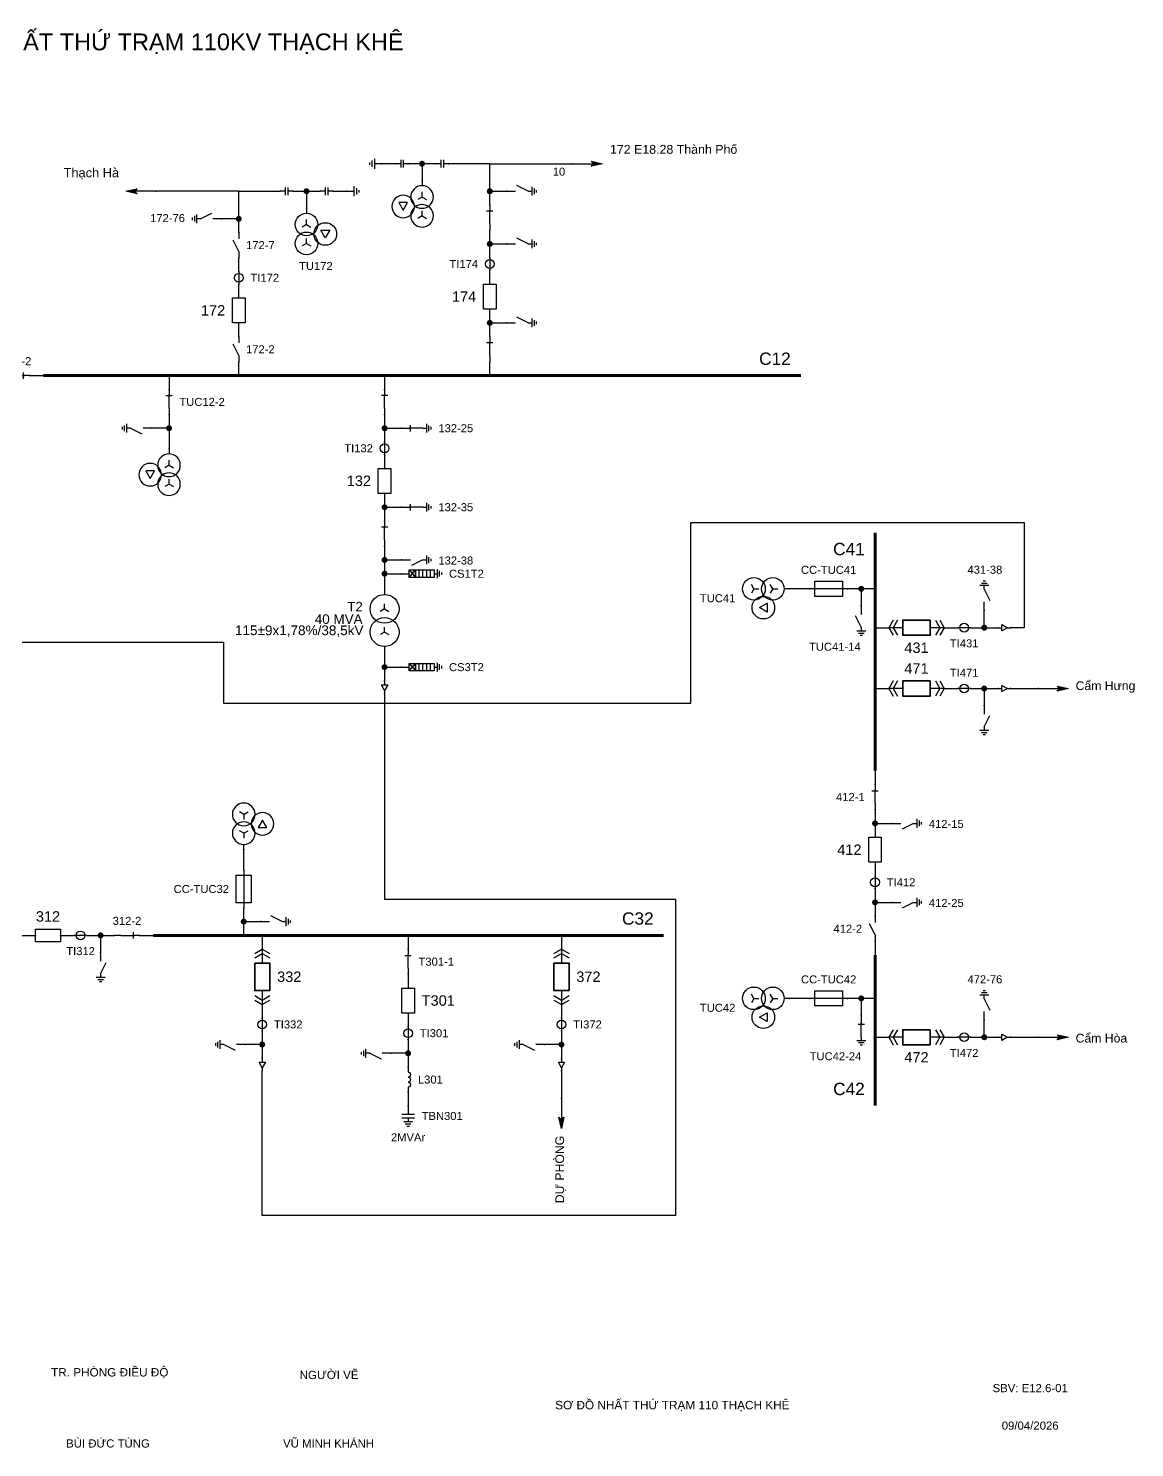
# Model space of a CAD drawing. Header units: millimetres. Extents: x -384 to 411, y 7 to 290.
# Drawn here: x 190.7 to 410.8, y 7.2 to 289.9 of the extents above; entities that cross this region are included whole.
import ezdxf

# ---------------------------------------------------------------- set-up
doc = ezdxf.new("R2010")
doc.units = ezdxf.units.MM
for name, color, linetype, lineweight in [('BUSBAR_110KV', 1, 'Continuous', 50), ('BUSBAR_22KV', 5, 'Continuous', 50), ('BUSBAR_35KV', 30, 'Continuous', 50), ('GROUND', 3, 'Continuous', 25), ('HV_110KV', 1, 'Continuous', 25), ('MV_22KV', 5, 'Continuous', 25), ('MV_35KV', 30, 'Continuous', 25)]:
    doc.layers.add(name, color=color, linetype=linetype, lineweight=lineweight)
doc.layers.add('SYM_PORTS', color=8, linetype='Continuous', plot=False)
doc.layers.add('TEXT', color=7, linetype='Continuous')
doc.styles.add('SLD_TEXT', font='arial.ttf')

# ---------------------------------------------------------------- blocks, each defined once
blk = doc.blocks.new('SYM_DISCONNECTOR_CLOSED')
at = {"lineweight": 25}
for points in [[(-0.625, 1.25), (0.625, 1.25)], [(0, 2.5), (0, 1.25)], [(0, -1.25), (0, 1.5)], [(0, -1.25), (0, -2.5)]]:
    blk.add_lwpolyline(points, dxfattribs=at)
at = {"layer": 'SYM_PORTS'}
for p in [(0, 2.5), (0, -2.5)]:
    blk.add_point(p, dxfattribs=at)
blk.add_attdef('DEVICE_CODE', (1.625, -0.5), '', height=2)
blk = doc.blocks.new('SYM_DISCONNECTOR_OPEN')
at = {"lineweight": 25}
for points in [[(0, -1.25), (-1.125, 1)], [(0, 2.5), (0, 1.25)], [(0, -1.25), (0, -2.5)]]:
    blk.add_lwpolyline(points, dxfattribs=at)
at = {"layer": 'SYM_PORTS'}
for p in [(0, 2.5), (0, -2.5)]:
    blk.add_point(p, dxfattribs=at)
blk.add_attdef('DEVICE_CODE', (1, -0.5), '', height=2)
blk = doc.blocks.new('SYM_CIRCUIT_BREAKER')
at = {"lineweight": 25}
blk.add_lwpolyline([(-1.25, 2.5), (1.25, 2.5), (1.25, -2.5), (-1.25, -2.5)], close=True, dxfattribs=at)
at = {"layer": 'SYM_PORTS'}
for p in [(0, 2.5), (0, -2.5)]:
    blk.add_point(p, dxfattribs=at)
blk.add_attdef('DEVICE_CODE', (2.25, -0.5), '', height=2)
at = {"flags": 1}
blk.add_attdef('RATING', (2.25, -3.5), '', height=2, dxfattribs=at)
blk = doc.blocks.new('SYM_CURRENT_TRANSFORMER')
at = {"lineweight": 25}
blk.add_lwpolyline([(0, 1.25), (0, -1.25)], dxfattribs=at)
blk.add_circle((0, 0), 0.875, dxfattribs=at)
at = {"layer": 'SYM_PORTS'}
for p in [(0, 1.25), (0, -1.25)]:
    blk.add_point(p, dxfattribs=at)
blk.add_attdef('DEVICE_CODE', (1.875, -1.75), '', height=2)
at = {"flags": 1}
blk.add_attdef('RATIO', (1.875, -4.75), '', height=2, dxfattribs=at)
blk = doc.blocks.new('SYM_EARTHING_SWITCH_OPEN')
at = {"lineweight": 25}
for points in [[(0, 3), (0, 1.25)], [(0, -1.25), (-1.125, 1)], [(-0.875, -2), (0.875, -2)], [(-0.5625, -2.4375), (0.5625, -2.4375)], [(0, -1.25), (0, -2)], [(-0.25, -2.875), (0.25, -2.875)]]:
    blk.add_lwpolyline(points, dxfattribs=at)
at = {"layer": 'SYM_PORTS'}
blk.add_point((0, 3), dxfattribs=at)
blk.add_attdef('DEVICE_CODE', (1.875, 0), '', height=2)
blk = doc.blocks.new('SYM_COUPLING_CAPACITOR')
at = {"lineweight": 25}
for points in [[(-0.75, 0.25), (0.75, 0.25)], [(0, 1.25), (0, 0.25)], [(-0.75, -0.25), (0.75, -0.25)], [(0, -0.25), (0, -1.25)]]:
    blk.add_lwpolyline(points, dxfattribs=at)
at = {"layer": 'SYM_PORTS'}
for p in [(0, 1.25), (0, -1.25)]:
    blk.add_point(p, dxfattribs=at)
blk.add_attdef('DEVICE_CODE', (1.75, -1.75), '', height=2)
blk = doc.blocks.new('SYM_VOLTAGE_TRANSFORMER')
at = {"lineweight": 25}
for points in [[(0, 4.625), (0, 3.625)], [(0, 1.375), (-0.8625, 0.875)], [(0, 1.375), (0, 2.375)], [(0, 1.375), (0.8625, 0.875)], [(0, -2.375), (-0.8625, -2.875)], [(0, -2.375), (0, -1.375)], [(0, -2.375), (0.8625, -2.875)]]:
    blk.add_lwpolyline(points, dxfattribs=at)
blk.add_lwpolyline([(2.875, 0.25), (4.625, 0.25), (3.75, -1.25)], close=True, dxfattribs=at)
for centre in [(0, 1.375), (3.75, -0.5), (0, -2.375)]:
    blk.add_circle(centre, 2.25, dxfattribs=at)
at = {"layer": 'SYM_PORTS'}
blk.add_point((0, 4.625), dxfattribs=at)
blk.add_attdef('DEVICE_CODE', (7, 1.625), '', height=2)
at = {"flags": 1}
blk.add_attdef('RATIO', (7, -1.375), '', height=2, dxfattribs=at)
blk = doc.blocks.new('SYM_GROUND_SYMBOL')
at = {"lineweight": 25}
for points in [[(0, 1.25), (0, -0.25)], [(-1, -0.25), (1, -0.25)], [(-0.625, -0.75), (0.625, -0.75)], [(-0.25, -1.25), (0.25, -1.25)]]:
    blk.add_lwpolyline(points, dxfattribs=at)
at = {"layer": 'SYM_PORTS'}
blk.add_point((0, 1.25), dxfattribs=at)
blk = doc.blocks.new('SYM_LINE_FEEDER_ARROW')
blk.add_hatch(color=7).paths.add_polyline_path([(0, -3), (-0.5, -0.75), (0, -1.25), (0.5, -0.75)])
at = {"lineweight": 25}
blk.add_lwpolyline([(0, 3), (0, -1.25)], dxfattribs=at)
blk.add_lwpolyline([(0, -3), (-0.5, -0.75), (0, -1.25), (0.5, -0.75)], close=True, dxfattribs=at)
at = {"layer": 'SYM_PORTS'}
blk.add_point((0, 3), dxfattribs=at)
blk.add_attdef('LINE_NAME', (1.5, 0), '', height=2)
blk = doc.blocks.new('SYM_EARTHING_SWITCH_CLOSED')
at = {"lineweight": 25}
for points in [[(0, 3), (0, 1.25)], [(-0.625, 1.25), (0.625, 1.25)], [(0, -1.25), (0, 1.5)], [(-0.875, -2), (0.875, -2)], [(-0.5625, -2.4375), (0.5625, -2.4375)], [(0, -1.25), (0, -2)], [(-0.25, -2.875), (0.25, -2.875)]]:
    blk.add_lwpolyline(points, dxfattribs=at)
at = {"layer": 'SYM_PORTS'}
blk.add_point((0, 3), dxfattribs=at)
blk.add_attdef('DEVICE_CODE', (1.875, 0), '', height=2)
blk = doc.blocks.new('SYM_SURGE_ARRESTER')
at = {"lineweight": 25}
for points in [[(0, 4), (0, 2.5)], [(-0.75, 2.5), (0.75, 1.25)], [(0.75, 2.5), (-0.75, 1.25)], [(-0.75, 0.5), (0.75, 0.5)], [(-0.75, -0.25), (0.75, -0.25)], [(-0.75, -1), (0.75, -1)], [(-0.75, -1.75), (0.75, -1.75)], [(0, -2.5), (0, -3.125)], [(-0.875, -3.125), (0.875, -3.125)], [(-0.5625, -3.5625), (0.5625, -3.5625)], [(-0.25, -4), (0.25, -4)]]:
    blk.add_lwpolyline(points, dxfattribs=at)
for points in [[(-0.75, 2.5), (0.75, 2.5), (0.75, 1.25), (-0.75, 1.25)], [(-0.75, 1.25), (0.75, 1.25), (0.75, -2.5), (-0.75, -2.5)]]:
    blk.add_lwpolyline(points, close=True, dxfattribs=at)
at = {"layer": 'SYM_PORTS'}
blk.add_point((0, 4), dxfattribs=at)
blk.add_attdef('DEVICE_CODE', (1.875, 1), '', height=2)
blk = doc.blocks.new('SYM_TRANSFORMER_2W')
at = {"lineweight": 25}
for points in [[(0, 2.3125), (0, 3.3125)], [(0, 2.3125), (-0.8625, 1.8125)], [(0, 2.3125), (0.8625, 1.8125)], [(0, -2.3125), (-0.8625, -2.8125)], [(0, -2.3125), (0, -1.3125)], [(0, -2.3125), (0.8625, -2.8125)]]:
    blk.add_lwpolyline(points, dxfattribs=at)
for centre in [(0, 2.3125), (0, -2.3125)]:
    blk.add_circle(centre, 2.875, dxfattribs=at)
at = {"layer": 'SYM_PORTS'}
for p in [(0, 5.1875), (0, -5.1875)]:
    blk.add_point(p, dxfattribs=at)
blk.add_attdef('DEVICE_CODE', (3.875, 2.1875), '', height=2)
at = {"flags": 1}
for tag, p in [('POWER', (3.875, -0.8125)), ('VOLTAGE_RATIO', (3.875, -3.8125))]:
    blk.add_attdef(tag, p, '', height=2, dxfattribs=at)
blk = doc.blocks.new('SYM_CABLE_TERMINATION')
at = {"lineweight": 25}
blk.add_lwpolyline([(-0.625, 0.5), (0.625, 0.5), (0, -0.625)], close=True, dxfattribs=at)
for points in [[(0, 1.25), (0, 0.5)], [(0, -0.625), (0, -1.25)]]:
    blk.add_lwpolyline(points, dxfattribs=at)
at = {"layer": 'SYM_PORTS'}
for p in [(0, 1.25), (0, -1.25)]:
    blk.add_point(p, dxfattribs=at)
blk = doc.blocks.new('SYM_DRAWOUT_BREAKER')
at = {"lineweight": 25}
for points in [[(-1.5, 4.625), (0, 5.5), (1.5, 4.625)], [(-1.5, 3.75), (0, 4.625), (1.5, 3.75)], [(0, 5.5), (0, 2.75)], [(0, -2.75), (0, -5.5)], [(-1.5, -3.75), (0, -4.625), (1.5, -3.75)], [(-1.5, -4.625), (0, -5.5), (1.5, -4.625)]]:
    blk.add_lwpolyline(points, dxfattribs=at)
at = {"lineweight": 35}
blk.add_lwpolyline([(-1.5, 2.75), (1.5, 2.75), (1.5, -2.75), (-1.5, -2.75)], close=True, dxfattribs=at)
at = {"layer": 'SYM_PORTS'}
for p in [(0, 5.5), (0, -5.5)]:
    blk.add_point(p, dxfattribs=at)
blk.add_attdef('DEVICE_CODE', (2.5, 2.5), '', height=2)
at = {"flags": 1}
blk.add_attdef('RATING', (2.5, -0.5), '', height=2, dxfattribs=at)
blk = doc.blocks.new('SYM_FUSE_DISCONNECTOR')
at = {"lineweight": 25}
blk.add_lwpolyline([(0, 3.75), (0, -3.75)], dxfattribs=at)
blk.add_lwpolyline([(-1.5, 2.75), (1.5, 2.75), (1.5, -2.75), (-1.5, -2.75)], close=True, dxfattribs=at)
at = {"layer": 'SYM_PORTS'}
for p in [(0, 3.75), (0, -3.75)]:
    blk.add_point(p, dxfattribs=at)
blk.add_attdef('DEVICE_CODE', (2.5, 0.75), '', height=2)
at = {"flags": 1}
blk.add_attdef('RATING', (2.5, -2.25), '', height=2, dxfattribs=at)
blk = doc.blocks.new('SYM_SHUNT_REACTOR')
at = {"lineweight": 25}
for points in [[(0, 2.5), (0, 1.5)], [(0, 1.5), (0.25, 1.4325), (0.4325, 1.25), (0.5, 1), (0.4325, 0.75), (0.25, 0.5675), (0, 0.5), (0.25, 0.4325), (0.4325, 0.25), (0.5, 0), (0.4325, -0.25), (0.25, -0.4325), (0, -0.5), (0.25, -0.5675), (0.4325, -0.75), (0.5, -1), (0.4325, -1.25), (0.25, -1.4325), (0, -1.5)], [(0, -1.5), (0, -2.5)]]:
    blk.add_lwpolyline(points, dxfattribs=at)
at = {"layer": 'SYM_PORTS'}
for p in [(0, 2.5), (0, -2.5)]:
    blk.add_point(p, dxfattribs=at)
blk.add_attdef('DEVICE_CODE', (1.5, -0.5), '', height=2)
at = {"flags": 1}
blk.add_attdef('RATING', (1.5, -3.5), '', height=2, dxfattribs=at)
blk = doc.blocks.new('SYM_SHUNT_CAPACITOR')
at = {"lineweight": 25}
for points in [[(-1.25, 0.375), (1.25, 0.375)], [(0, 2), (0, 0.375)], [(-1.25, -0.375), (1.25, -0.375)], [(-0.875, -1.125), (0.875, -1.125)], [(-0.5625, -1.5625), (0.5625, -1.5625)], [(-0.25, -2), (0.25, -2)], [(0, -0.375), (0, -1.125)]]:
    blk.add_lwpolyline(points, dxfattribs=at)
at = {"layer": 'SYM_PORTS'}
blk.add_point((0, 2), dxfattribs=at)
blk.add_attdef('DEVICE_CODE', (2.25, -1), '', height=2)
at = {"flags": 1}
blk.add_attdef('RATING', (2.25, -4), '', height=2, dxfattribs=at)

msp = doc.modelspace()

# ---------------------------------------------------------------- hatches: boundary and pattern name
at = {"layer": 'HV_110KV'}
h = msp.add_hatch(color=7, dxfattribs=at)
edge = h.paths.add_edge_path()
edge.add_arc((269.03, 262.95), 0.6, 0, 360)
h = msp.add_hatch(color=7, dxfattribs=at)
edge = h.paths.add_edge_path()
edge.add_arc((246.03, 257.46), 0.6, 0, 360)
h = msp.add_hatch(color=7, dxfattribs=at)
edge = h.paths.add_edge_path()
edge.add_arc((282.51, 257.46), 0.6, 0, 360)
h = msp.add_hatch(color=7, dxfattribs=at)
edge = h.paths.add_edge_path()
edge.add_arc((232.55, 251.97), 0.6, 0, 360)
h = msp.add_hatch(color=7, dxfattribs=at)
edge = h.paths.add_edge_path()
edge.add_arc((282.51, 246.97), 0.6, 0, 360)
h = msp.add_hatch(color=7, dxfattribs=at)
edge = h.paths.add_edge_path()
edge.add_arc((282.51, 231.24), 0.6, 0, 360)
h = msp.add_hatch(color=7, dxfattribs=at)
edge = h.paths.add_edge_path()
edge.add_arc((218.67, 210.26), 0.6, 0, 360)
h = msp.add_hatch(color=7, dxfattribs=at)
edge = h.paths.add_edge_path()
edge.add_arc((261.57, 210.26), 0.6, 0, 360)
h = msp.add_hatch(color=7, dxfattribs=at)
edge = h.paths.add_edge_path()
edge.add_arc((261.57, 194.52), 0.6, 0, 360)
h = msp.add_hatch(color=7, dxfattribs=at)
edge = h.paths.add_edge_path()
edge.add_arc((261.57, 184.03), 0.6, 0, 360)
h = msp.add_hatch(color=7, dxfattribs=at)
edge = h.paths.add_edge_path()
edge.add_arc((261.57, 181.29), 0.6, 0, 360)
at = {"layer": 'MV_22KV'}
h = msp.add_hatch(color=7, dxfattribs=at)
edge = h.paths.add_edge_path()
edge.add_arc((356.45, 178.28), 0.6, 0, 360)
h = msp.add_hatch(color=7, dxfattribs=at)
edge = h.paths.add_edge_path()
edge.add_arc((380.93, 170.54), 0.6, 0, 360)
h = msp.add_hatch(color=7, dxfattribs=at)
edge = h.paths.add_edge_path()
edge.add_arc((380.93, 158.42), 0.6, 0, 360)
h = msp.add_hatch(color=7, dxfattribs=at)
edge = h.paths.add_edge_path()
edge.add_arc((359.19, 131.56), 0.6, 0, 360)
h = msp.add_hatch(color=7, dxfattribs=at)
edge = h.paths.add_edge_path()
edge.add_arc((359.19, 115.83), 0.6, 0, 360)
h = msp.add_hatch(color=7, dxfattribs=at)
edge = h.paths.add_edge_path()
edge.add_arc((356.45, 96.71), 0.6, 0, 360)
h = msp.add_hatch(color=7, dxfattribs=at)
edge = h.paths.add_edge_path()
edge.add_arc((380.93, 88.97), 0.6, 0, 360)
at = {"layer": 'MV_35KV'}
h = msp.add_hatch(color=7, dxfattribs=at)
edge = h.paths.add_edge_path()
edge.add_arc((261.57, 162.68), 0.6, 0, 360)
h = msp.add_hatch(color=7, dxfattribs=at)
edge = h.paths.add_edge_path()
edge.add_arc((233.54, 111.99), 0.6, 0, 360)
h = msp.add_hatch(color=7, dxfattribs=at)
edge = h.paths.add_edge_path()
edge.add_arc((205.06, 109.25), 0.6, 0, 360)
h = msp.add_hatch(color=7, dxfattribs=at)
edge = h.paths.add_edge_path()
edge.add_arc((237.22, 87.51), 0.6, 0, 360)
h = msp.add_hatch(color=7, dxfattribs=at)
edge = h.paths.add_edge_path()
edge.add_arc((296.78, 87.51), 0.6, 0, 360)
h = msp.add_hatch(color=7, dxfattribs=at)
edge = h.paths.add_edge_path()
edge.add_arc((266.26, 85.77), 0.6, 0, 360)

# ---------------------------------------------------------------- linework, layer by layer
at = {"layer": 'BUSBAR_110KV', "const_width": 0.604}
msp.add_lwpolyline([(193.66, 220.75), (344.42, 220.75)], dxfattribs=at)
at = {"layer": 'BUSBAR_22KV', "const_width": 0.604}
for points in [[(359.19, 189.45), (359.19, 142.05)], [(359.19, 105.34), (359.19, 75.35)]]:
    msp.add_lwpolyline(points, dxfattribs=at)
at = {"layer": 'BUSBAR_35KV', "const_width": 0.604}
msp.add_lwpolyline([(215.55, 109.25), (317.13, 109.25)], dxfattribs=at)
at = {"layer": 'GROUND'}
for points in [[(263.78, 262.95), (261.04, 262.95)], [(251.27, 257.46), (254.02, 257.46)]]:
    msp.add_lwpolyline(points, dxfattribs=at)
at = {"layer": 'HV_110KV'}
for points in [[(269.03, 262.95), (266.28, 262.95)], [(271.77, 262.95), (269.03, 262.95)], [(269.03, 262.95), (269.03, 259.57)], [(282.51, 262.95), (274.27, 262.95)], [(282.51, 257.46), (282.51, 262.95)], [(282.51, 262.95), (298.97, 262.95)], [(232.55, 257.46), (216.08, 257.46)], [(232.55, 251.97), (232.55, 257.46)], [(232.55, 257.46), (240.79, 257.46)], [(243.29, 257.46), (246.03, 257.46)], [(246.03, 257.46), (246.03, 254.08)], [(246.03, 257.46), (248.77, 257.46)], [(282.51, 254.72), (282.51, 257.46)], [(282.51, 257.46), (285.89, 257.46)], [(232.55, 251.97), (229.17, 251.97)], [(232.55, 249.23), (232.55, 251.97)], [(282.51, 246.97), (282.51, 249.72)], [(282.51, 244.23), (282.51, 246.97)], [(282.51, 246.97), (285.89, 246.97)], [(232.55, 241.48), (232.55, 244.23)], [(282.51, 238.98), (282.51, 241.73)], [(232.55, 236.24), (232.55, 238.98)], [(282.51, 231.24), (282.51, 233.98)], [(232.55, 228.49), (232.55, 231.24)], [(282.51, 228.49), (282.51, 231.24)], [(282.51, 231.24), (285.89, 231.24)], [(232.55, 220.75), (232.55, 223.49)], [(282.51, 220.75), (282.51, 223.49)], [(190.91, 220.75), (193.66, 220.75)], [(218.67, 220.75), (218.67, 218)], [(261.57, 220.75), (261.57, 218)], [(218.67, 213), (218.67, 210.26)], [(261.57, 213), (261.57, 210.26)], [(218.67, 210.26), (215.28, 210.26)], [(218.67, 210.26), (218.67, 206.14)], [(261.57, 210.26), (264.95, 210.26)], [(261.57, 210.26), (261.57, 207.51)], [(261.57, 205.01), (261.57, 202.27)], [(261.57, 197.27), (261.57, 194.52)], [(261.57, 194.52), (264.95, 194.52)], [(261.57, 194.52), (261.57, 191.78)], [(261.57, 186.78), (261.57, 184.03)], [(261.57, 184.03), (264.95, 184.03)], [(261.57, 184.03), (261.57, 181.29)], [(261.57, 181.29), (264.95, 181.29)], [(261.57, 181.29), (261.57, 177.17)]]:
    msp.add_lwpolyline(points, dxfattribs=at)
at = {"layer": 'MV_22KV'}
for points in [[(121.26, 167.67), (123.96, 167.67), (229.5, 167.67), (229.5, 155.49), (322.5, 155.49), (322.5, 191.49), (388.87, 191.49), (388.87, 170.54), (386.17, 170.54)], [(346.2, 178.28), (342.08, 178.28)], [(356.45, 178.28), (353.7, 178.28)], [(359.19, 178.28), (356.45, 178.28)], [(356.45, 178.28), (356.45, 174.9)], [(380.93, 170.54), (380.93, 173.93)], [(359.19, 170.54), (361.94, 170.54)], [(372.94, 170.54), (375.68, 170.54)], [(378.18, 170.54), (380.93, 170.54)], [(380.93, 170.54), (383.67, 170.54)], [(359.19, 158.42), (361.94, 158.42)], [(372.94, 158.42), (375.68, 158.42)], [(378.18, 158.42), (380.93, 158.42)], [(380.93, 158.42), (380.93, 155.04)], [(380.93, 158.42), (383.67, 158.42)], [(386.17, 158.42), (391.66, 158.42)], [(359.19, 142.05), (359.19, 139.31)], [(359.19, 134.31), (359.19, 131.56)], [(359.19, 131.56), (362.57, 131.56)], [(359.19, 131.56), (359.19, 128.82)], [(359.19, 123.82), (359.19, 121.07)], [(359.19, 118.57), (359.19, 115.83)], [(359.19, 115.83), (362.57, 115.83)], [(359.19, 115.83), (359.19, 113.08)], [(359.19, 108.08), (359.19, 105.34)], [(346.2, 96.71), (342.08, 96.71)], [(356.45, 96.71), (353.7, 96.71)], [(359.19, 96.71), (356.45, 96.71)], [(356.45, 96.71), (356.45, 93.33)], [(380.93, 88.97), (380.93, 92.35)], [(359.19, 88.97), (361.94, 88.97)], [(372.94, 88.97), (375.68, 88.97)], [(378.18, 88.97), (380.93, 88.97)], [(380.93, 88.97), (383.67, 88.97)], [(386.17, 88.97), (391.66, 88.97)]]:
    msp.add_lwpolyline(points, dxfattribs=at)
at = {"layer": 'MV_35KV'}
for points in [[(261.57, 166.8), (261.57, 162.68)], [(261.57, 162.68), (264.95, 162.68)], [(261.57, 162.68), (261.57, 159.93)], [(261.57, 157.43), (261.57, 154.73), (261.57, 116.49), (319.5, 116.49), (319.5, 53.49), (237.22, 53.49), (237.22, 79.57), (237.22, 82.27)], [(233.54, 122.24), (233.54, 126.35)], [(233.54, 111.99), (233.54, 114.74)], [(233.54, 109.25), (233.54, 111.99)], [(233.54, 111.99), (236.93, 111.99)], [(189.33, 109.25), (192.07, 109.25)], [(197.07, 109.25), (199.82, 109.25)], [(202.32, 109.25), (205.06, 109.25)], [(205.06, 109.25), (205.06, 105.86)], [(205.06, 109.25), (207.81, 109.25)], [(212.81, 109.25), (215.55, 109.25)], [(237.22, 109.25), (237.22, 106.5)], [(266.26, 109.25), (266.26, 106.5)], [(296.78, 109.25), (296.78, 106.5)], [(266.26, 101.5), (266.26, 98.76)], [(237.22, 95.5), (237.22, 92.76)], [(266.26, 93.76), (266.26, 91.01)], [(296.78, 95.5), (296.78, 92.76)], [(237.22, 90.26), (237.22, 87.51)], [(266.26, 88.51), (266.26, 85.77)], [(296.78, 90.26), (296.78, 87.51)], [(237.22, 87.51), (233.84, 87.51)], [(237.22, 87.51), (237.22, 84.77)], [(266.26, 85.77), (262.87, 85.77)], [(266.26, 85.77), (266.26, 83.02)], [(296.78, 87.51), (293.4, 87.51)], [(296.78, 87.51), (296.78, 84.77)], [(296.78, 82.27), (296.78, 76.78)], [(266.26, 78.02), (266.26, 75.28)]]:
    msp.add_lwpolyline(points, dxfattribs=at)

# ---------------------------------------------------------------- block references
at = {"layer": 'GROUND'}
for name, p, rotation in [('SYM_GROUND_SYMBOL', (259.79, 262.95), 270), ('SYM_COUPLING_CAPACITOR', (250.02, 257.46), 270), ('SYM_GROUND_SYMBOL', (255.27, 257.46), 90)]:
    msp.add_blockref(name, p, dxfattribs=dict(at, rotation=rotation))
at = {"layer": 'HV_110KV'}
for name, p, rotation in [('SYM_COUPLING_CAPACITOR', (265.03, 262.95), 270), ('SYM_COUPLING_CAPACITOR', (273.02, 262.95), 270), ('SYM_LINE_FEEDER_ARROW', (301.97, 262.95), 90), ('SYM_LINE_FEEDER_ARROW', (213.08, 257.46), 270), ('SYM_COUPLING_CAPACITOR', (242.04, 257.46), 270)]:
    msp.add_blockref(name, p, dxfattribs=dict(at, rotation=rotation))
at = {"layer": 'HV_110KV', "xscale": -1, "rotation": 90}
for p in [(288.89, 257.46), (288.89, 246.97), (288.89, 231.24)]:
    msp.add_blockref('SYM_EARTHING_SWITCH_OPEN', p, dxfattribs=at)
at = {"layer": 'HV_110KV', "xscale": -1}
for name, p in [('SYM_VOLTAGE_TRANSFORMER', (269.03, 254.94)), ('SYM_DISCONNECTOR_CLOSED', (282.51, 252.22)), ('SYM_DISCONNECTOR_CLOSED', (282.51, 225.99))]:
    msp.add_blockref(name, p, dxfattribs=at)
at = {"layer": 'HV_110KV'}
ref = msp.add_blockref('SYM_EARTHING_SWITCH_OPEN', (226.17, 251.97), dxfattribs=dict(at, rotation=270))
ref.add_attrib('DEVICE_CODE', '172-76', (214.91, 251.31), dxfattribs={"layer": 'TEXT', "height": 1.594, "style": 'SLD_TEXT'})
ref = msp.add_blockref('SYM_VOLTAGE_TRANSFORMER', (246.03, 249.45), dxfattribs=at)
ref.add_attrib('DEVICE_CODE', 'TU172', (244.56, 241.78), dxfattribs={"layer": 'TEXT', "height": 1.594, "style": 'SLD_TEXT'})
ref = msp.add_blockref('SYM_DISCONNECTOR_OPEN', (232.55, 246.73), dxfattribs=at)
ref.add_attrib('DEVICE_CODE', '172-7', (234, 245.93), dxfattribs={"layer": 'TEXT', "height": 1.594, "style": 'SLD_TEXT'})
ref = msp.add_blockref('SYM_CURRENT_TRANSFORMER', (282.51, 242.98), dxfattribs=at)
ref.add_attrib('DEVICE_CODE', 'TI174', (274.49, 242.18), dxfattribs={"layer": 'TEXT', "height": 1.594, "style": 'SLD_TEXT'})
ref = msp.add_blockref('SYM_CURRENT_TRANSFORMER', (232.55, 240.23), dxfattribs=at)
ref.add_attrib('DEVICE_CODE', 'TI172', (234.88, 239.43), dxfattribs={"layer": 'TEXT', "height": 1.594, "style": 'SLD_TEXT'})
ref = msp.add_blockref('SYM_CIRCUIT_BREAKER', (282.51, 236.48), dxfattribs=at)
ref.add_attrib('DEVICE_CODE', '174', (274.98, 235.44), dxfattribs={"layer": 'TEXT', "height": 2.072, "style": 'SLD_TEXT'})
ref = msp.add_blockref('SYM_CIRCUIT_BREAKER', (232.55, 233.74), dxfattribs=at)
ref.add_attrib('DEVICE_CODE', '172', (225.02, 232.7), dxfattribs={"layer": 'TEXT', "height": 2.072, "style": 'SLD_TEXT'})
ref = msp.add_blockref('SYM_DISCONNECTOR_OPEN', (232.55, 225.99), dxfattribs=at)
ref.add_attrib('DEVICE_CODE', '172-2', (234, 225.19), dxfattribs={"layer": 'TEXT', "height": 1.594, "style": 'SLD_TEXT'})
ref = msp.add_blockref('SYM_DISCONNECTOR_CLOSED', (188.41, 220.75), dxfattribs=dict(at, rotation=270))
ref.add_attrib('DEVICE_CODE', '112-2', (185.57, 222.82), dxfattribs={"layer": 'TEXT', "height": 1.594, "style": 'SLD_TEXT'})
ref = msp.add_blockref('SYM_DISCONNECTOR_CLOSED', (261.57, 215.5), dxfattribs=dict(at, xscale=-1))
ref.add_attrib('DEVICE_CODE', '132-2', (253.8, 214.72), dxfattribs={"layer": 'TEXT', "extrusion": (0, 0, -1), "height": 1.594, "style": 'SLD_TEXT'})
ref = msp.add_blockref('SYM_DISCONNECTOR_CLOSED', (218.67, 215.5), dxfattribs=at)
ref.add_attrib('DEVICE_CODE', 'TUC12-2', (220.74, 214.71), dxfattribs={"layer": 'TEXT', "height": 1.594, "style": 'SLD_TEXT'})
ref = msp.add_blockref('SYM_EARTHING_SWITCH_OPEN', (212.28, 210.26), dxfattribs=dict(at, xscale=-1, rotation=270))
ref.add_attrib('DEVICE_CODE', 'TUC12-24', (197.69, 209.34), dxfattribs={"layer": 'TEXT', "extrusion": (0, 0, -1), "height": 1.594, "style": 'SLD_TEXT'})
ref = msp.add_blockref('SYM_EARTHING_SWITCH_CLOSED', (267.95, 210.26), dxfattribs=dict(at, rotation=90))
ref.add_attrib('DEVICE_CODE', '132-25', (272.28, 209.47), dxfattribs={"layer": 'TEXT', "height": 1.594, "style": 'SLD_TEXT'})
ref = msp.add_blockref('SYM_CURRENT_TRANSFORMER', (261.57, 206.26), dxfattribs=at)
ref.add_attrib('DEVICE_CODE', 'TI132', (253.55, 205.48), dxfattribs={"layer": 'TEXT', "height": 1.594, "style": 'SLD_TEXT'})
ref = msp.add_blockref('SYM_VOLTAGE_TRANSFORMER', (218.67, 201.51), dxfattribs=dict(at, xscale=-1))
ref.add_attrib('DEVICE_CODE', 'TUC12', (213.27, 193.82), dxfattribs={"layer": 'TEXT', "extrusion": (0, 0, -1), "height": 1.594, "style": 'SLD_TEXT'})
ref = msp.add_blockref('SYM_CIRCUIT_BREAKER', (261.57, 199.77), dxfattribs=at)
ref.add_attrib('DEVICE_CODE', '132', (254.04, 198.75), dxfattribs={"layer": 'TEXT', "height": 2.074, "style": 'SLD_TEXT'})
ref = msp.add_blockref('SYM_EARTHING_SWITCH_CLOSED', (267.95, 194.52), dxfattribs=dict(at, rotation=90))
ref.add_attrib('DEVICE_CODE', '132-35', (272.28, 193.74), dxfattribs={"layer": 'TEXT', "height": 1.594, "style": 'SLD_TEXT'})
ref = msp.add_blockref('SYM_DISCONNECTOR_CLOSED', (261.57, 189.28), dxfattribs=dict(at, xscale=-1))
ref.add_attrib('DEVICE_CODE', '132-3', (253.8, 188.49), dxfattribs={"layer": 'TEXT', "extrusion": (0, 0, -1), "height": 1.594, "style": 'SLD_TEXT'})
ref = msp.add_blockref('SYM_EARTHING_SWITCH_OPEN', (267.95, 184.03), dxfattribs=dict(at, rotation=90))
ref.add_attrib('DEVICE_CODE', '132-38', (272.28, 183.12), dxfattribs={"layer": 'TEXT', "height": 1.594, "style": 'SLD_TEXT'})
ref = msp.add_blockref('SYM_SURGE_ARRESTER', (268.95, 181.29), dxfattribs=dict(at, rotation=90))
ref.add_attrib('DEVICE_CODE', 'CS1T2', (274.4, 180.49), dxfattribs={"layer": 'TEXT', "height": 1.594, "style": 'SLD_TEXT'})
ref = msp.add_blockref('SYM_TRANSFORMER_2W', (261.57, 171.98), dxfattribs=at)
ref.add_attrib('DEVICE_CODE', 'T2', (254.15, 173.77), dxfattribs={"layer": 'TEXT', "height": 1.898, "style": 'SLD_TEXT'})
at = {"layer": 'MV_22KV'}
ref = msp.add_blockref('SYM_FUSE_DISCONNECTOR', (349.95, 178.28), dxfattribs=dict(at, rotation=270))
ref.add_attrib('DEVICE_CODE', 'CC-TUC41', (344.45, 181.26), dxfattribs={"layer": 'TEXT', "height": 1.594, "style": 'SLD_TEXT'})
ref = msp.add_blockref('SYM_EARTHING_SWITCH_OPEN', (380.93, 176.93), dxfattribs=dict(at, rotation=180))
ref.add_attrib('DEVICE_CODE', '431-38', (377.59, 181.28), dxfattribs={"layer": 'TEXT', "height": 1.594, "style": 'SLD_TEXT'})
ref = msp.add_blockref('SYM_VOLTAGE_TRANSFORMER', (337.46, 178.28), dxfattribs=dict(at, rotation=270))
ref.add_attrib('DEVICE_CODE', 'TUC41', (324.33, 175.61), dxfattribs={"layer": 'TEXT', "height": 1.594, "style": 'SLD_TEXT'})
ref = msp.add_blockref('SYM_EARTHING_SWITCH_OPEN', (356.45, 171.9), dxfattribs=at)
ref.add_attrib('DEVICE_CODE', 'TUC41-14', (346.05, 165.95), dxfattribs={"layer": 'TEXT', "height": 1.594, "style": 'SLD_TEXT'})
ref = msp.add_blockref('SYM_DRAWOUT_BREAKER', (367.44, 170.54), dxfattribs=dict(at, rotation=270))
ref.add_attrib('DEVICE_CODE', '431', (365.02, 165.51), dxfattribs={"layer": 'TEXT', "height": 2.074, "style": 'SLD_TEXT'})
ref = msp.add_blockref('SYM_CURRENT_TRANSFORMER', (376.93, 170.54), dxfattribs=dict(at, rotation=270))
ref.add_attrib('DEVICE_CODE', 'TI431', (374.08, 166.62), dxfattribs={"layer": 'TEXT', "height": 1.594, "style": 'SLD_TEXT'})
at = {"layer": 'MV_22KV', "rotation": 90}
for name, p in [('SYM_CABLE_TERMINATION', (384.92, 170.54)), ('SYM_CABLE_TERMINATION', (384.92, 158.42)), ('SYM_LINE_FEEDER_ARROW', (394.66, 158.42)), ('SYM_CABLE_TERMINATION', (384.92, 88.97)), ('SYM_LINE_FEEDER_ARROW', (394.66, 88.97))]:
    msp.add_blockref(name, p, dxfattribs=at)
at = {"layer": 'MV_22KV'}
ref = msp.add_blockref('SYM_DRAWOUT_BREAKER', (367.44, 158.42), dxfattribs=dict(at, rotation=270))
ref.add_attrib('DEVICE_CODE', '471', (365.02, 161.38), dxfattribs={"layer": 'TEXT', "height": 2.072, "style": 'SLD_TEXT'})
ref = msp.add_blockref('SYM_CURRENT_TRANSFORMER', (376.93, 158.42), dxfattribs=dict(at, rotation=270))
ref.add_attrib('DEVICE_CODE', 'TI471', (374.08, 160.75), dxfattribs={"layer": 'TEXT', "height": 1.594, "style": 'SLD_TEXT'})
at = {"layer": 'MV_22KV', "xscale": -1}
msp.add_blockref('SYM_EARTHING_SWITCH_OPEN', (380.93, 152.04), dxfattribs=at)
at = {"layer": 'MV_22KV'}
ref = msp.add_blockref('SYM_DISCONNECTOR_CLOSED', (359.19, 136.81), dxfattribs=at)
ref.add_attrib('DEVICE_CODE', '412-1', (351.42, 136.01), dxfattribs={"layer": 'TEXT', "height": 1.594, "style": 'SLD_TEXT'})
ref = msp.add_blockref('SYM_EARTHING_SWITCH_OPEN', (365.57, 131.56), dxfattribs=dict(at, rotation=90))
ref.add_attrib('DEVICE_CODE', '412-15', (369.9, 130.65), dxfattribs={"layer": 'TEXT', "height": 1.594, "style": 'SLD_TEXT'})
ref = msp.add_blockref('SYM_CIRCUIT_BREAKER', (359.19, 126.32), dxfattribs=at)
ref.add_attrib('DEVICE_CODE', '412', (351.67, 125.28), dxfattribs={"layer": 'TEXT', "height": 2.072, "style": 'SLD_TEXT'})
ref = msp.add_blockref('SYM_CURRENT_TRANSFORMER', (359.19, 119.82), dxfattribs=at)
ref.add_attrib('DEVICE_CODE', 'TI412', (361.52, 119.02), dxfattribs={"layer": 'TEXT', "height": 1.594, "style": 'SLD_TEXT'})
ref = msp.add_blockref('SYM_EARTHING_SWITCH_OPEN', (365.57, 115.83), dxfattribs=dict(at, rotation=90))
ref.add_attrib('DEVICE_CODE', '412-25', (369.9, 114.92), dxfattribs={"layer": 'TEXT', "height": 1.594, "style": 'SLD_TEXT'})
ref = msp.add_blockref('SYM_DISCONNECTOR_OPEN', (359.19, 110.58), dxfattribs=at)
ref.add_attrib('DEVICE_CODE', '412-2', (350.92, 109.78), dxfattribs={"layer": 'TEXT', "height": 1.594, "style": 'SLD_TEXT'})
ref = msp.add_blockref('SYM_VOLTAGE_TRANSFORMER', (337.46, 96.71), dxfattribs=dict(at, rotation=270))
ref.add_attrib('DEVICE_CODE', 'TUC42', (324.33, 94.04), dxfattribs={"layer": 'TEXT', "height": 1.594, "style": 'SLD_TEXT'})
ref = msp.add_blockref('SYM_FUSE_DISCONNECTOR', (349.95, 96.71), dxfattribs=dict(at, rotation=270))
ref.add_attrib('DEVICE_CODE', 'CC-TUC42', (344.45, 99.69), dxfattribs={"layer": 'TEXT', "height": 1.594, "style": 'SLD_TEXT'})
ref = msp.add_blockref('SYM_EARTHING_SWITCH_OPEN', (380.93, 95.35), dxfattribs=dict(at, rotation=180))
ref.add_attrib('DEVICE_CODE', '472-76', (377.59, 99.71), dxfattribs={"layer": 'TEXT', "height": 1.594, "style": 'SLD_TEXT'})
ref = msp.add_blockref('SYM_EARTHING_SWITCH_CLOSED', (356.45, 90.33), dxfattribs=at)
ref.add_attrib('DEVICE_CODE', 'TUC42-24', (346.18, 84.38), dxfattribs={"layer": 'TEXT', "height": 1.594, "style": 'SLD_TEXT'})
ref = msp.add_blockref('SYM_DRAWOUT_BREAKER', (367.44, 88.97), dxfattribs=dict(at, rotation=270))
ref.add_attrib('DEVICE_CODE', '472', (365.02, 83.94), dxfattribs={"layer": 'TEXT', "height": 2.072, "style": 'SLD_TEXT'})
ref = msp.add_blockref('SYM_CURRENT_TRANSFORMER', (376.93, 88.97), dxfattribs=dict(at, rotation=270))
ref.add_attrib('DEVICE_CODE', 'TI472', (374.08, 85.04), dxfattribs={"layer": 'TEXT', "height": 1.594, "style": 'SLD_TEXT'})
at = {"layer": 'MV_35KV'}
ref = msp.add_blockref('SYM_SURGE_ARRESTER', (268.95, 162.68), dxfattribs=dict(at, rotation=90))
ref.add_attrib('DEVICE_CODE', 'CS3T2', (274.4, 161.88), dxfattribs={"layer": 'TEXT', "height": 1.594, "style": 'SLD_TEXT'})
for name, p in [('SYM_CABLE_TERMINATION', (261.57, 158.68)), ('SYM_CABLE_TERMINATION', (237.22, 83.52)), ('SYM_CABLE_TERMINATION', (296.78, 83.52)), ('SYM_LINE_FEEDER_ARROW', (296.78, 73.78))]:
    msp.add_blockref(name, p, dxfattribs=at)
ref = msp.add_blockref('SYM_VOLTAGE_TRANSFORMER', (233.54, 130.98), dxfattribs=dict(at, xscale=-1, rotation=180))
ref.add_attrib('DEVICE_CODE', 'TUC32', (231.89, 137.08), dxfattribs={"layer": 'TEXT', "extrusion": (0, 0, -1), "height": 1.594, "style": 'SLD_TEXT'})
ref = msp.add_blockref('SYM_FUSE_DISCONNECTOR', (233.54, 118.49), dxfattribs=at)
ref.add_attrib('DEVICE_CODE', 'CC-TUC32', (219.59, 117.69), dxfattribs={"layer": 'TEXT', "height": 1.594, "style": 'SLD_TEXT'})
ref = msp.add_blockref('SYM_EARTHING_SWITCH_OPEN', (239.93, 111.99), dxfattribs=dict(at, xscale=-1, rotation=90))
ref.add_attrib('DEVICE_CODE', 'TUC32-24', (244.25, 111.32), dxfattribs={"layer": 'TEXT', "extrusion": (0, 0, -1), "height": 1.594, "style": 'SLD_TEXT'})
ref = msp.add_blockref('SYM_CIRCUIT_BREAKER', (194.57, 109.25), dxfattribs=dict(at, rotation=270))
ref.add_attrib('DEVICE_CODE', '312', (192.16, 111.99), dxfattribs={"layer": 'TEXT', "height": 2.074, "style": 'SLD_TEXT'})
ref = msp.add_blockref('SYM_DISCONNECTOR_CLOSED', (210.31, 109.25), dxfattribs=dict(at, rotation=270))
ref.add_attrib('DEVICE_CODE', '312-2', (207.46, 111.35), dxfattribs={"layer": 'TEXT', "height": 1.594, "style": 'SLD_TEXT'})
ref = msp.add_blockref('SYM_CURRENT_TRANSFORMER', (201.07, 109.25), dxfattribs=dict(at, rotation=270))
ref.add_attrib('DEVICE_CODE', 'TI312', (198.22, 105.32), dxfattribs={"layer": 'TEXT', "height": 1.594, "style": 'SLD_TEXT'})
ref = msp.add_blockref('SYM_EARTHING_SWITCH_OPEN', (205.06, 102.86), dxfattribs=dict(at, xscale=-1))
ref.add_attrib('DEVICE_CODE', '312-25', (201.72, 96.94), dxfattribs={"layer": 'TEXT', "extrusion": (0, 0, -1), "height": 1.594, "style": 'SLD_TEXT'})
ref = msp.add_blockref('SYM_DRAWOUT_BREAKER', (237.22, 101), dxfattribs=at)
ref.add_attrib('DEVICE_CODE', '332', (240.18, 99.98), dxfattribs={"layer": 'TEXT', "height": 2.074, "style": 'SLD_TEXT'})
ref = msp.add_blockref('SYM_DISCONNECTOR_CLOSED', (266.26, 104), dxfattribs=at)
ref.add_attrib('DEVICE_CODE', 'T301-1', (268.33, 103.22), dxfattribs={"layer": 'TEXT', "height": 1.594, "style": 'SLD_TEXT'})
ref = msp.add_blockref('SYM_DRAWOUT_BREAKER', (296.78, 101), dxfattribs=at)
ref.add_attrib('DEVICE_CODE', '372', (299.73, 99.98), dxfattribs={"layer": 'TEXT', "height": 2.074, "style": 'SLD_TEXT'})
ref = msp.add_blockref('SYM_CIRCUIT_BREAKER', (266.26, 96.26), dxfattribs=at)
ref.add_attrib('DEVICE_CODE', 'T301', (268.96, 95.24), dxfattribs={"layer": 'TEXT', "height": 2.074, "style": 'SLD_TEXT'})
ref = msp.add_blockref('SYM_CURRENT_TRANSFORMER', (237.22, 91.51), dxfattribs=at)
ref.add_attrib('DEVICE_CODE', 'TI332', (239.55, 90.72), dxfattribs={"layer": 'TEXT', "height": 1.594, "style": 'SLD_TEXT'})
ref = msp.add_blockref('SYM_CURRENT_TRANSFORMER', (266.26, 89.76), dxfattribs=at)
ref.add_attrib('DEVICE_CODE', 'TI301', (268.58, 88.98), dxfattribs={"layer": 'TEXT', "height": 1.594, "style": 'SLD_TEXT'})
ref = msp.add_blockref('SYM_CURRENT_TRANSFORMER', (296.78, 91.51), dxfattribs=at)
ref.add_attrib('DEVICE_CODE', 'TI372', (299.11, 90.72), dxfattribs={"layer": 'TEXT', "height": 1.594, "style": 'SLD_TEXT'})
at = {"layer": 'MV_35KV', "xscale": -1, "rotation": 270}
msp.add_blockref('SYM_EARTHING_SWITCH_OPEN', (290.4, 87.51), dxfattribs=at)
at = {"layer": 'MV_35KV'}
ref = msp.add_blockref('SYM_EARTHING_SWITCH_OPEN', (230.84, 87.51), dxfattribs=dict(at, xscale=-1, rotation=270))
ref.add_attrib('DEVICE_CODE', '332-38', (219.59, 86.6), dxfattribs={"layer": 'TEXT', "extrusion": (0, 0, -1), "height": 1.594, "style": 'SLD_TEXT'})
ref = msp.add_blockref('SYM_EARTHING_SWITCH_OPEN', (259.87, 85.77), dxfattribs=dict(at, xscale=-1, rotation=270))
ref.add_attrib('DEVICE_CODE', 'T301-15', (247.26, 84.86), dxfattribs={"layer": 'TEXT', "extrusion": (0, 0, -1), "height": 1.594, "style": 'SLD_TEXT'})
ref = msp.add_blockref('SYM_SHUNT_REACTOR', (266.26, 80.52), dxfattribs=at)
ref.add_attrib('DEVICE_CODE', 'L301', (268.21, 79.74), dxfattribs={"layer": 'TEXT', "height": 1.594, "style": 'SLD_TEXT'})
ref = msp.add_blockref('SYM_SHUNT_CAPACITOR', (266.26, 73.28), dxfattribs=at)
ref.add_attrib('DEVICE_CODE', 'TBN301', (268.96, 72.49), dxfattribs={"layer": 'TEXT', "height": 1.594, "style": 'SLD_TEXT'})

# ---------------------------------------------------------------- texts
at = {"layer": 'TEXT', "attachment_point": 7, "style": 'SLD_TEXT'}
for s, insert, char_height in [('SƠ ĐỒ NHẤT THỨ TRẠM 110KV THẠCH KHÊ', (166.15, 284.8), 3.3478), ('172 E18.28 Thành Phố', (306.43, 264.9), 1.7642), ('Thạch Hà', (197.69, 259.84), 1.822), ('10', (295.05, 260.54), 1.594), ('C12', (336.12, 222.85), 2.455), ('C41', (350.85, 184.94), 2.455), ('40 MVA', (247.68, 171.26), 1.913), ('115±9x1,78%/38,5kV', (231.79, 168.69), 1.9282), ('Cẩm Hưng', (399.11, 157.59), 1.74), ('C32', (308.83, 111.35), 2.457), ('Cẩm Hòa', (399.11, 87.89), 1.74), ('C42', (350.85, 77.41), 2.455), ('2MVAr', (262.84, 68.23), 1.594), ('TR. PHÒNG ĐIỀU ĐỘ', (195.2, 21.03), 1.6719), ('NGƯỜI VẼ', (244.67, 20.86), 1.644), ('SBV: E12.6-01', (382.58, 18.25), 1.6205), ('SƠ ĐỒ NHẤT THỨ TRẠM 110 THẠCH KHÊ', (295.53, 14.49), 1.6798), ('09/04/2026', (384.4, 10.78), 1.621), ('BÙI ĐỨC TÙNG', (198.2, 7.23), 1.6205), ('VŨ MINH KHÁNH', (241.36, 7.23), 1.6205)]:
    msp.add_mtext(s, dxfattribs=dict(at, insert=insert, char_height=char_height))
at = {"layer": 'TEXT', "insert": (297.68, 55.91), "char_height": 1.74, "attachment_point": 7, "rotation": 90, "style": 'SLD_TEXT'}
msp.add_mtext('DỰ PHÒNG', dxfattribs=at)

doc.saveas('drawing.dxf')
